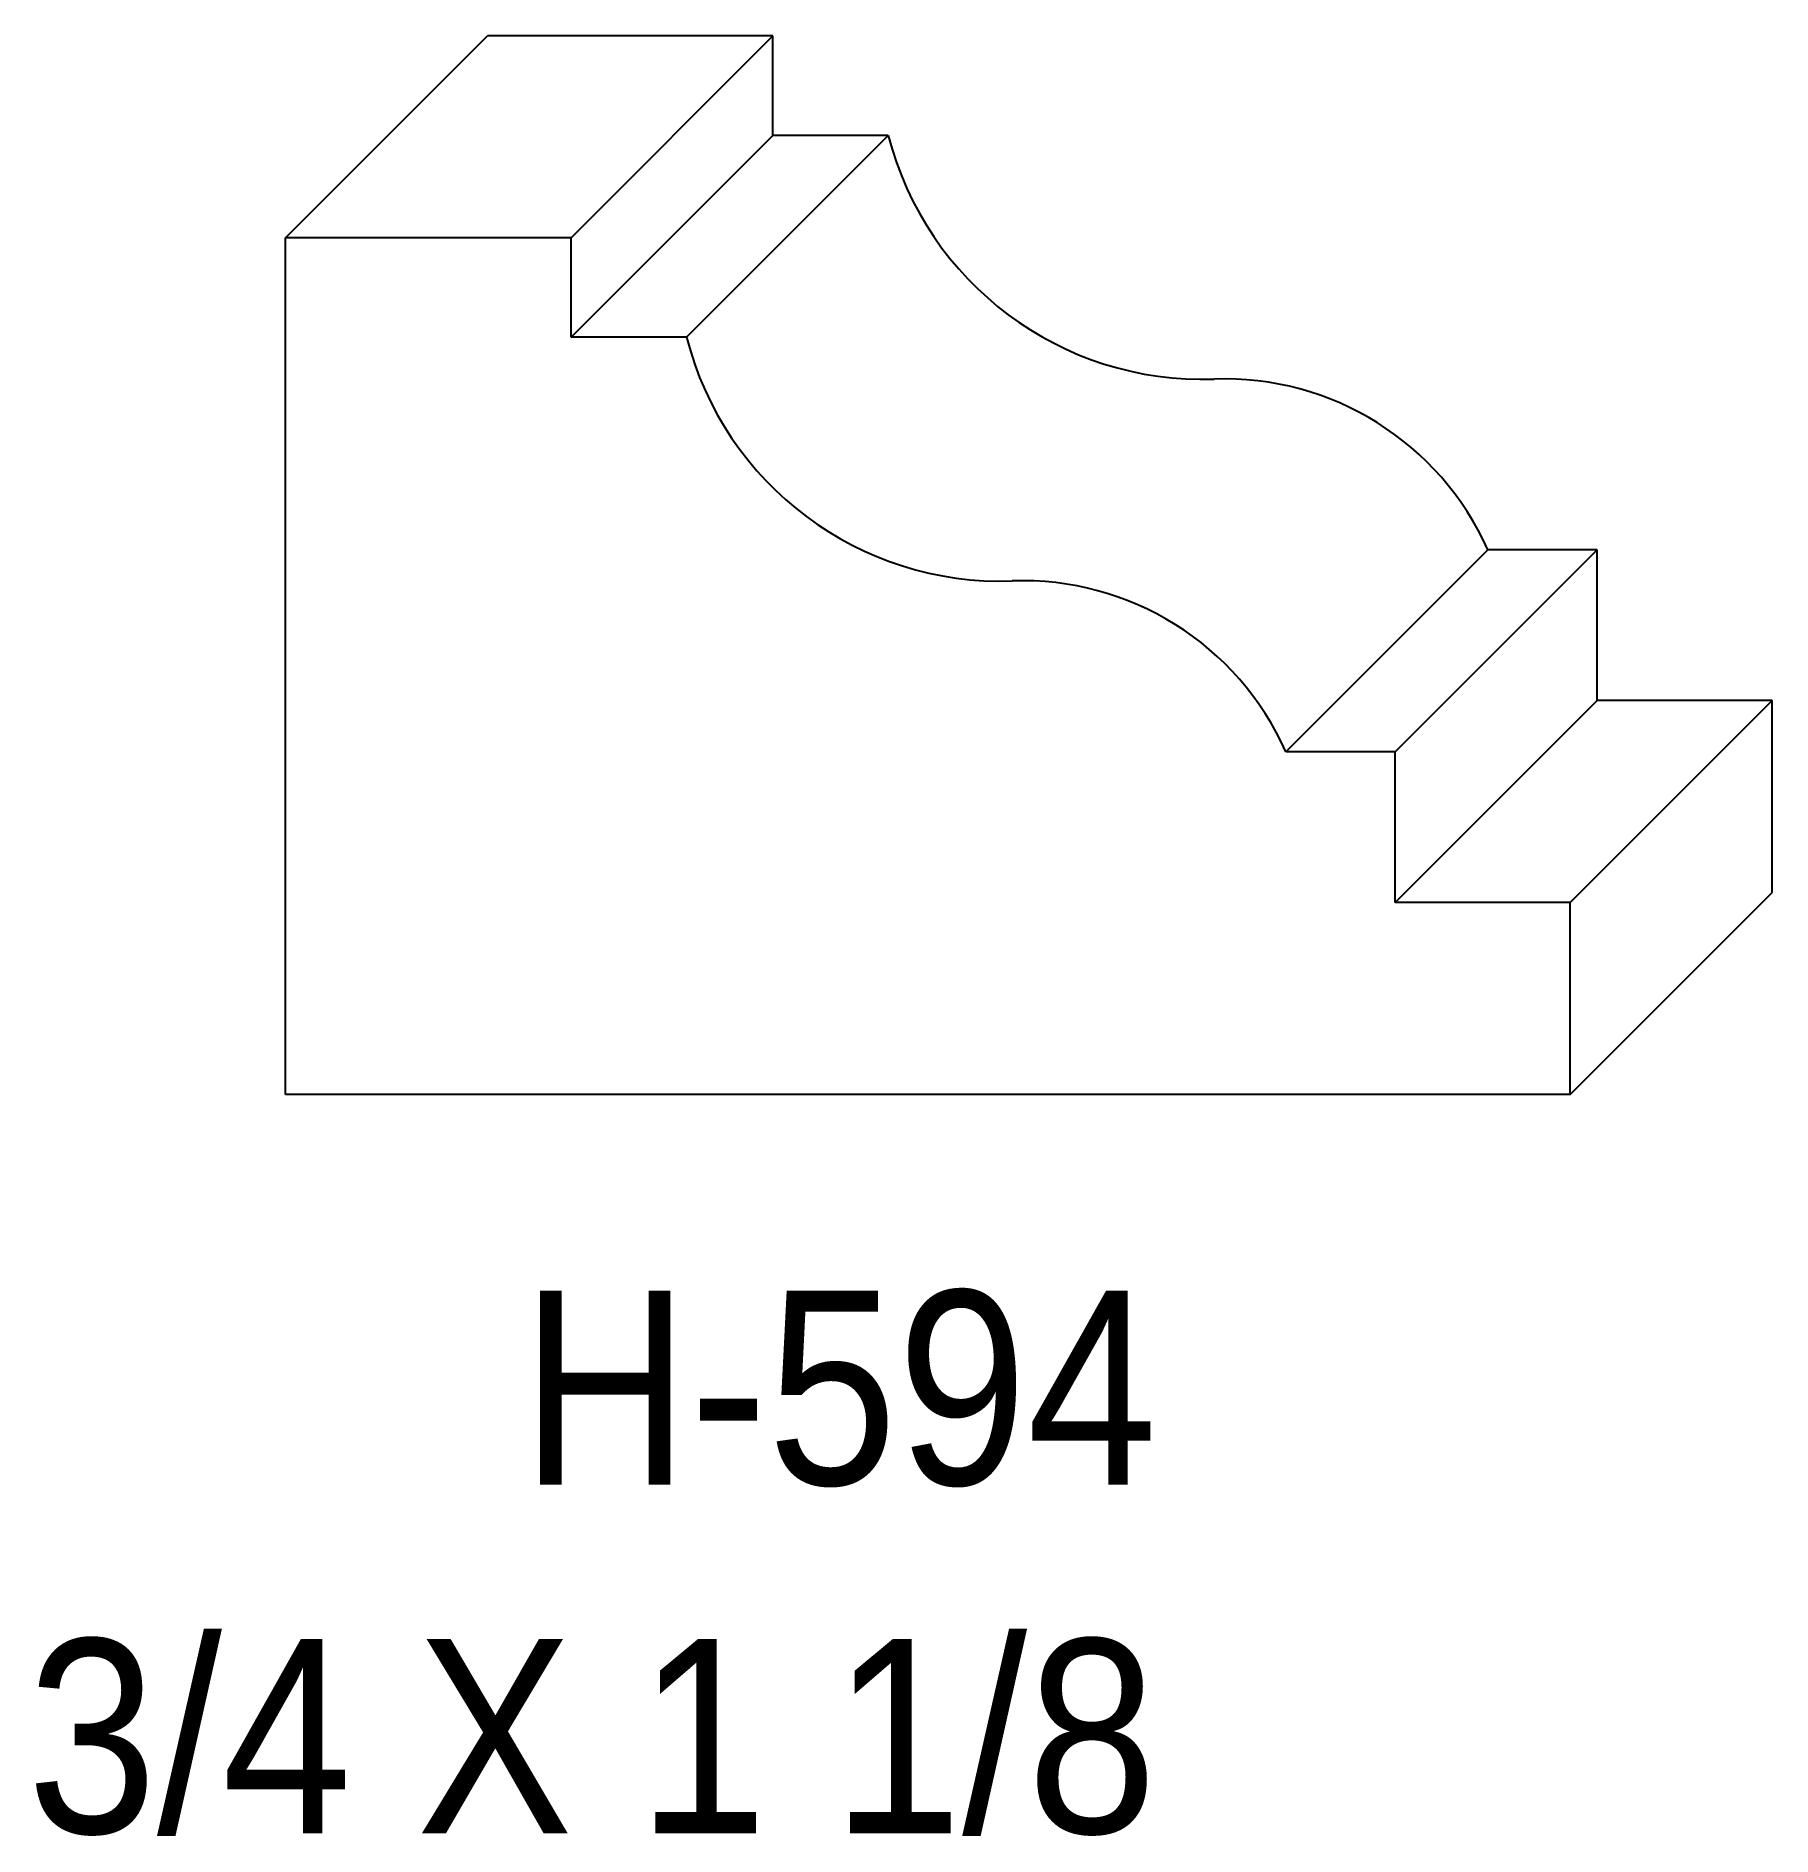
# Model space of a CAD drawing. Extents: x 63.08 to 64.6, y 163.97 to 165.55.
import ezdxf

# ---------------------------------------------------------------- set-up
doc = ezdxf.new("R2010")
doc.units = 0
doc.header["$LTSCALE"] = 5
doc.layers.add('PROFILE', color=7, linetype='CONTINUOUS')
doc.styles.add('TXT', font='TXT', dxfattribs={"height": 3.5})

msp = doc.modelspace()

# ---------------------------------------------------------------- linework, layer by layer
at = {"layer": 'PROFILE', "color": 1, "linetype": 'CONTINUOUS'}
for p, q in [((63.3034, 165.3736), (63.4802, 165.5503)), ((63.7301, 165.5503), (63.4802, 165.5503)), ((63.5534, 165.3736), (63.7301, 165.5503)), ((63.7301, 165.4633), (63.7301, 165.5503)), ((63.5534, 165.2866), (63.7301, 165.4633)), ((63.6544, 165.2866), (63.8311, 165.4633)), ((63.8311, 165.4633), (63.7301, 165.4633)), ((63.5534, 165.3736), (63.3034, 165.3736)), ((63.3034, 164.6237), (63.3034, 165.3736)), ((63.5534, 165.2866), (63.5534, 165.3736)), ((63.6544, 165.2866), (63.5534, 165.2866)), ((64.1792, 164.9237), (64.3559, 165.1004)), ((64.275, 164.9237), (64.4517, 165.1004)), ((64.4517, 165.1004), (64.3559, 165.1004)), ((64.4517, 164.9685), (64.4517, 165.1004)), ((64.275, 164.7917), (64.4517, 164.9685)), ((64.4281, 164.7917), (64.6049, 164.9685)), ((64.6049, 164.9685), (64.4517, 164.9685)), ((64.6049, 164.8005), (64.6049, 164.9685)), ((64.275, 164.9237), (64.1792, 164.9237)), ((64.275, 164.7917), (64.275, 164.9237)), ((64.4281, 164.6237), (64.6049, 164.8005)), ((64.4281, 164.7917), (64.275, 164.7917)), ((64.4281, 164.6237), (64.4281, 164.7917)), ((64.4281, 164.6237), (63.3034, 164.6237))]:
    msp.add_line(p, q, dxfattribs=at)
for centre, major_axis, start_param, end_param in [((64.1063, 165.5338), (0, 0.2841), -4.461487, -3.106099), ((63.9296, 165.3571), (0.2841, 0), -2.89069, -1.535302), ((64.1254, 164.9977), (0, 0.2524), -1.151754, 0.035494), ((63.9486, 164.821), (0.2524, 0), 0.419042, 1.60629)]:
    msp.add_ellipse(centre, major_axis=major_axis, ratio=1, start_param=start_param, end_param=end_param, dxfattribs=at)

# ---------------------------------------------------------------- texts
at = {"layer": 'PROFILE', "color": 1, "linetype": 'CONTINUOUS', "style": 'TXT', "width": 0.9}
for s, height, p in [('H-594', 0.16996, (63.5093, 164.2819)), ('3/4 X 1 1/8', 0.169956, (63.077, 163.9768))]:
    msp.add_text(s, height=height, dxfattribs=at).set_placement(p)

doc.saveas('drawing.dxf')
